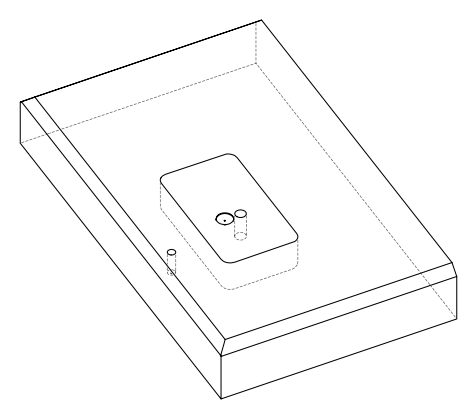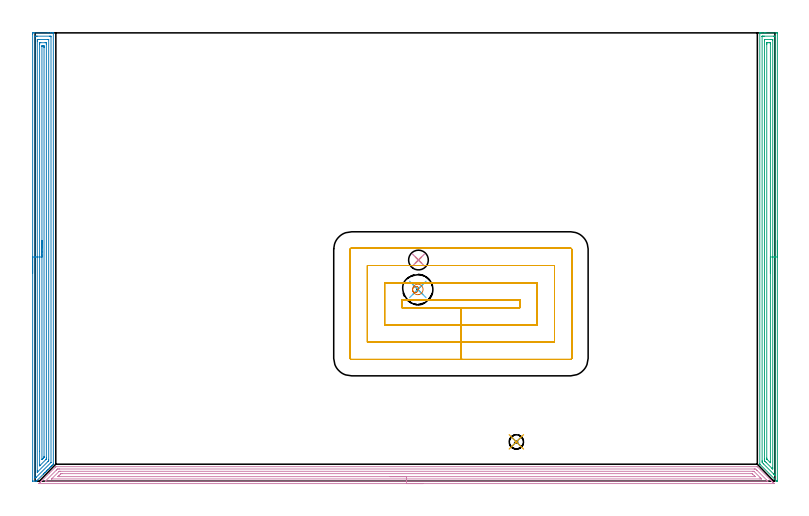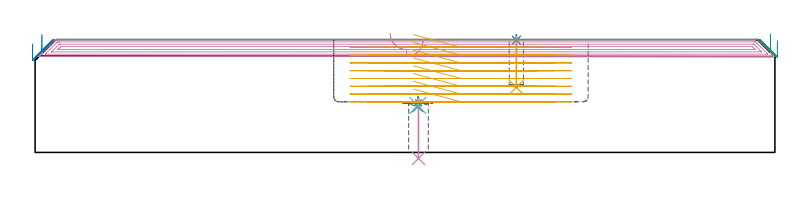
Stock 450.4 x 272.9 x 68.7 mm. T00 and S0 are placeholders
(PLAN: 11 operations, 6 tool changes, 54 min)
(1 SPOT_DRILL | STEP1HOLE | NXT0321_9005460120000 | 0.04 min | 4171 mm3)
(2 SPOT_DRILL_1 | STEP1POCKET | NXT0321_9005460120000 | 0.03 min | 1 mm3)
(3 SPOT_DRILL_2 | STEP1POCKET_1 | NXT0321_9005460120000 | 0.06 min | 4450 mm3)
(4 DRILL_THROUGH_HOLE_INTO_CENTER | STEP1HOLE | NXT0301_091 | 0.16 min | 3566 mm3)
(5 DRILL_BLIND_HOLE_INTO_CENTER | STEP1POCKET | NXT0301_058 | 0.13 min | 1654 mm3)
(6 DRILL_BLIND_HOLE_INTO_CENTER_1 | STEP1POCKET_1 | NXT0301_091 | 0.03 min | 0 mm3)
(7 MILL_ROUGH_BLIND_HOLE_CONTOUR | STEP1POCKET_1 | UGT0201_129 | Spiral | 0.14 min | 2253 mm3)
(8 AREA_MILL | FG_CHAMFER_SURFACE | UGT0205_001 | 10.98 min | 21661 mm3)
(9 AREA_MILL_1 | FG_CHAMFER_SURFACE_1 | UGT0205_001 | 8.83 min | 15614 mm3)
(10 AREA_MILL_2 | FG_CHAMFER_SURFACE_2 | UGT0205_001 | 14.25 min | 23031 mm3)
(11 MILL_RECTANGULAR_POCKET | POCKET_RECTANGULAR_STRAIGHT | UGT0201_095 | Follow Part, ap 5, ae 75% | 19.36 min | 499431 mm3)
(TOOL NXT0321_9005460120000 | NC Spot Drill, 142deg, 12mm, Carbide, Uncoated | D12 PA142 FL30 Z2)
(TOOL NXT0301_091 | Carbide Drill 12mm [860.1-1200-036A1-MM 2214] | D12 PA140 FL55 Z2)
(TOOL NXT0301_058 | Carbide Drill 8.7mm [860.1-0870-026A1-MM 2214] | D8.7 PA140 FL47 Z2)
(TOOL UGT0201_129 | Carbide End Mill 11.9 | D11.9 FL15 Z4)
(TOOL UGT0205_001 | Chamfer Mill 20 x 3 x 45 deg. | D20 FL50 Z2)
(TOOL UGT0201_095 | End mill 20 mm | D20 R3 FL38 Z4)
(OP 1 SPOT_DRILL)
G17 G21 G94 G90
T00 M6
G54
G17 G0 G90 X233.4 Y134.6 S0 M3
G43 Z78.7 H0
G94 G81 G98 Z30.284 F250. R33.8
G80
M5
M2
(OP 2 SPOT_DRILL_1)
G17 G21 G94 G90
T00 M6
G54
G17 G0 G90 X293. Y23.9 S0 M3
G43 Z78.7 H0
G94 G81 G98 Z68.326 F250. R71.7
G80
M5
M2
(OP 3 SPOT_DRILL_2)
G17 G21 G94 G90
T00 M6
G54
G17 G0 G90 X233. Y116.7 S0 M3
G43 Z78.7 H0
G94 G81 G98 Z27.8 F250. R33.8
G80
M5
M2
(OP 4 DRILL_THROUGH_HOLE_INTO_CENTER)
G17 G21 G94 G90
T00 M6
G54
G17 G0 G90 X233.4 Y134.6 S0 M3
G43 Z78.7 H1
G94 G73 G98 Z-3.684 F250. Q11.495 R32.8
G80
M5
M2
(OP 5 DRILL_BLIND_HOLE_INTO_CENTER)
G17 G21 G94 G90
T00 M6
G54
G17 G0 G90 X293. Y23.9 S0 M3
G43 Z78.7 H1
G94 G81 G98 Z39.6 F250. R70.7
G80
M5
M2
(OP 6 DRILL_BLIND_HOLE_INTO_CENTER_1)
G17 G21 G94 G90
T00 M6
G54
G17 G0 G90 X233. Y116.7 S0 M3
G43 Z78.7 H1
G94 G81 G98 Z28.616 F250. R32.8
G80
M5
M2
(OP 7 MILL_ROUGH_BLIND_HOLE_CONTOUR)
G17 G21 G94 G90
T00 M6
G54
G17 G0 G90 X233. Y116.7 S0 M3
G43 Z78.7 H0
Z29.8
G94 G3 X233.538 Y117.306 R0.542 F250.
X232.81 Y118.289 R1.234
X230.589 Y117.998 R2.158
X229.89 Y115.947 R2.02
X233.753 Y113.59 R3.2
X229.89 Y115.947 R-3.2
X231.822 Y114.768 R1.6
X233. Y116.7 R1.6
G0 Z78.7
M5
M2
(OP 8 AREA_MILL)
G17 G21 G94 G90
T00 M6
G54
G17 G0 G90 X-1.5 Y126.45 S1061 M3
G43 Z78.7 H0
Z66.1
G94 G1 Y126.488 Z65.228 F250.
Y126.602 Z64.363
Y126.791 Z63.512
Y127.053 Z62.68
Y127.387 Z61.874
Y127.79 Z61.1
Y128.258 Z60.364
Y128.79 Z59.672
Y129.379 Z59.029
Y130.022 Z58.44
Y130.714 Z57.908
Y131.45 Z57.44
Y132.224 Z57.037
Y133.03 Z56.703
Y133.862 Z56.441
Y134.713 Z56.252
Y135.578 Z56.138
Y136.45 Z56.1
Y271.921
X-1.499 Y272.278 Z56.101
X-1.494 Y272.809 Z56.104
X-1.492 Y272.892 Z56.106
X-0.967 Y272.896 Z56.63
X-0.35 Y272.9 Z57.247
X7.905 Z65.5
X9.333 Z66.929
X9.68 Z67.275
X10.683 Z68.283
X11.067 Y272.892 Z68.658
X11.097 Y272.89 Z68.688
X11.1 Y272.725 Z68.7
Y10.451
X11.098 Y10.305 Z68.685
X11.062 Y10.26 Z68.656
X11.011 Y10.21 Z68.61
X10.358 Y9.558 Z67.957
X10.271 Y9.47 Z67.868
X10.186 Y9.386 Z67.785
X10.06 Y9.26 Z67.659
X9.976 Y9.174 Z67.572
X9.892 Y9.092 Z67.492
X9.762 Y8.962 Z67.361
X9.68 Y8.878 Z67.276
X9.441 Y8.641 Z67.041
X8.793 Y7.991 Z66.389
X8.572 Y7.772 Z66.172
X7.905 Y7.104 Z65.502
X7.703 Y6.903 Z65.303
X7.677 Y6.877 Z65.277
X7.018 Y6.217 Z64.615
X6.835 Y6.035 Z64.435
X6.783 Y5.983 Z64.383
X6.131 Y5.329 Z63.728
X5.966 Y5.166 Z63.566
X5.89 Y5.09 Z63.49
X5.244 Y4.442 Z62.841
X5.097 Y4.297 Z62.697
X1.353 Y0.553 Z58.953
X1.103 Y0.301 Z58.699
X0.976 Y0.175 Z58.573
X0.807 Y0.012 Z58.407
X0.801 Y0.009 Z58.4
X0.113 Y0. Z57.713
X-1.314 Z56.283
X-1.491 Y0.002 Z56.105
X-1.496 Y0.175 Z56.104
X-1.5 Y0.443 Z56.1
Y136.45
X-0.086 Z57.514
Y270.491
X-0.08 Y270.89 Z57.52
X0.403 Y270.898 Z58.003
X0.807 Y270.9 Z58.407
X1.289 Z58.889
X8.793 Z66.393
X9.276 Y270.898 Z66.876
X9.68 Y270.89 Z67.28
X9.686 Y270.485 Z67.286
X9.685 Y11.34 Z67.285
X9.684 Y11.336 Z67.284
X9.68 Y11.331 Z67.28
X0.759 Y2.409 Z58.359
X0.476 Y2.132 Z58.076
X0.395 Y2.056 Z57.995
X0.319 Y2.007 Z57.919
X-0.08 Y2.01 Z57.52
X-0.086 Y2.409 Z57.514
Y2.415
Y136.45
X1.328 Z58.928
X1.329 Y267.81 Z58.929
X1.33 Y268.178 Z58.93
X1.333 Y268.704 Z58.933
X1.335 Y268.879 Z58.935
X1.507 Y268.893 Z59.107
X1.695 Y268.897 Z59.295
X2.387 Y268.9 Z59.987
X2.582 Z60.182
X7.905 Y268.899 Z65.505
X8.1 Y268.896 Z65.7
X8.229 Y268.891 Z65.829
X8.265 Y268.887 Z65.865
X8.267 Y268.87 Z65.867
X8.269 Y268.827 Z65.869
X8.271 Y268.704 Z65.871
Y13.132
X8.27 Y12.765 Z65.87
X8.266 Y12.501 Z65.866
X8.264 Y12.375 Z65.864
X8.136 Y12.239 Z65.736
X8.022 Y12.122 Z65.622
X7.905 Y12.005 Z65.505
X1.695 Y5.794 Z59.295
X1.34 Y5.447 Z58.94
X1.335 Y5.445 Z58.935
X1.332 Y5.448 Z58.932
X1.33 Y5.457 Z58.93
X1.329 Y5.983 Z58.929
X1.328 Y6.352 Z58.928
Y136.45
X2.743 Z60.343
Y266.023
X2.745 Y266.752 Z60.345
X2.748 Y266.858 Z60.348
X2.749 Y266.883 Z60.349
X2.763 Y266.89 Z60.363
X2.816 Y266.893 Z60.416
X3.034 Y266.897 Z60.634
X3.469 Y266.9 Z61.069
X6.131 Z63.731
X6.571 Y266.898 Z64.171
X6.783 Y266.894 Z64.383
X6.835 Y266.89 Z64.435
X6.851 Y266.886 Z64.451
X6.852 Y266.869 Z64.452
X6.854 Y266.8 Z64.454
X6.857 Y266.185 Z64.457
Y266.023
X6.856 Y14.026 Z64.456
X6.853 Y13.66 Z64.453
X6.85 Y13.478 Z64.45
X6.84 Y13.401 Z64.44
X6.797 Y13.355 Z64.397
X6.582 Y13.132 Z64.182
X3.009 Y9.558 Z60.609
X2.928 Y9.479 Z60.528
X2.791 Y9.347 Z60.391
X2.756 Y9.316 Z60.356
X2.75 Y9.389 Z60.35
X2.745 Y9.558 Z60.345
X2.744 Y9.747 Z60.344
X2.743 Y18.174 Z60.343
Y136.45
X4.157 Z61.757
X4.158 Y264.638 Z61.758
X4.16 Y264.772 Z61.76
X4.164 Y264.877 Z61.764
X4.166 Y264.892 Z61.766
X4.172 Y264.894 Z61.772
X4.192 Y264.897 Z61.792
X4.356 Y264.899 Z61.956
X4.584 Y264.9 Z62.184
X5.244 Y264.899 Z62.844
X5.338 Y264.898 Z62.938
X5.396 Y264.895 Z62.996
X5.426 Y264.89 Z63.026
X5.436 Y264.885 Z63.036
X5.437 Y264.838 Z63.037
X5.442 Y264.437 Z63.042
X5.443 Y264.236 Z63.043
Y264.035
Y14.919
X5.442 Y14.72 Z63.042
X5.438 Y14.518 Z63.038
X5.436 Y14.463 Z63.036
X5.422 Y14.432 Z63.022
X5.376 Y14.382 Z62.976
X5.244 Y14.243 Z62.844
X5.136 Y14.134 Z62.736
X5.028 Y14.026 Z62.628
X4.69 Y13.69 Z62.29
X4.356 Y13.361 Z61.956
X4.24 Y13.25 Z61.84
X4.163 Y13.199 Z61.763
X4.158 Y13.264 Z61.758
X4.157 Y13.279 Z61.757
Y136.45
Y137.322 Z61.795
Y138.186 Z61.909
Y139.038 Z62.098
Y139.87 Z62.36
Y140.676 Z62.694
Y141.45 Z63.097
Y142.186 Z63.565
Y142.878 Z64.096
Y143.521 Z64.686
Y144.11 Z65.329
Y144.641 Z66.021
Y145.11 Z66.757
Y145.513 Z67.531
Y145.847 Z68.337
Y146.109 Z69.169
Y146.298 Z70.02
Y146.412 Z70.885
Y146.45 Z71.757
G0 Z78.7
M5
M2
(OP 9 AREA_MILL_1)
G17 G21 G94 G90
T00 M6
G54
G17 G0 G90 X451.9 Y146.45 S1061 M3
G43 Z78.7 H0
Z68.
G94 G1 Y146.412 Z67.128 F250.
Y146.298 Z66.264
Y146.109 Z65.412
Y145.847 Z64.58
Y145.513 Z63.774
Y145.11 Z63.
Y144.642 Z62.264
Y144.11 Z61.572
Y143.521 Z60.929
Y142.878 Z60.34
Y142.186 Z59.808
Y141.45 Z59.34
Y140.676 Z58.937
Y139.87 Z58.603
Y139.038 Z58.341
Y138.187 Z58.152
Y137.322 Z58.038
Y136.45 Z58.
Y0.
X451.641 Z58.257
X451.499 Y0.002 Z58.399
X451.497 Z58.401
X441.421 Y10.079 Z68.479
X441.256 Y10.246 Z68.641
X441.204 Y10.305 Z68.69
X441.2 Y10.451 Z68.7
Y272.725
X441.203 Y272.891 Z68.688
X441.217 Y272.893 Z68.674
X441.582 Y272.9 Z68.318
X441.88 Z68.02
X442.572 Z67.323
X443.802 Z66.095
X444.34 Z65.555
X444.955 Z64.941
X451.412 Z58.485
X451.684 Y272.898 Z58.214
X451.892 Y272.89 Z58.006
X451.899 Y272.68 Z57.999
X451.9 Y136.45 Z58.
X450.486 Z59.414
X450.485 Y3.796 Z59.415
X450.484 Y3.595 Z59.416
X450.481 Y3.497 Z59.419
X450.48 Y3.485 Z59.42
X450.471 Y3.491 Z59.429
X450.43 Y3.527 Z59.47
X449.754 Y4.196 Z60.146
X449.644 Y4.305 Z60.256
X443.456 Y10.494 Z66.444
X442.621 Y11.345 Z67.279
X442.615 Y12.195 Z67.285
X442.614 Y12.239 Z67.286
X442.615 Y270.704 Z67.285
X442.616 Y270.81 Z67.284
X442.619 Y270.862 Z67.281
X442.62 Y270.882 Z67.28
X442.648 Y270.89 Z67.252
X443.054 Y270.898 Z66.846
X443.456 Y270.899 Z66.444
X443.935 Y270.9 Z65.965
X449.644 Z60.256
X450.126 Y270.898 Z59.774
X450.366 Y270.891 Z59.534
X450.479 Y270.886 Z59.421
X450.485 Y270.535 Z59.415
Y270.491
X450.486 Y136.45 Z59.414
X449.072 Z60.828
X449.071 Y8.349 Z60.829
X449.07 Y7.77 Z60.83
X449.067 Y7.46 Z60.833
X449.065 Y7.368 Z60.835
X448.893 Y7.519 Z61.007
X448.76 Y7.643 Z61.14
X448.629 Y7.77 Z61.271
X445.054 Y11.345 Z64.846
X444.34 Y12.065 Z65.56
X444.173 Y12.239 Z65.727
X444.035 Y12.401 Z65.865
X444.033 Y12.549 Z65.867
X444.03 Y13.132 Z65.87
X444.029 Y13.447 Z65.871
Y268.125
X444.032 Y268.704 Z65.868
X444.035 Y268.86 Z65.865
X444.036 Y268.89 Z65.864
X444.082 Y268.894 Z65.818
X444.147 Y268.899 Z65.753
X447.876 Y268.9 Z62.024
X448.567 Y268.899 Z61.333
X448.76 Y268.896 Z61.14
X448.954 Y268.89 Z60.946
X449.065 Y268.883 Z60.835
X449.068 Y268.809 Z60.832
X449.069 Y268.704 Z60.831
X449.071 Y268.39 Z60.829
X449.072 Y136.45 Z60.828
X447.657 Z62.243
Y11.566
X447.655 Y11.345 Z62.245
X447.652 Y11.23 Z62.248
X447.651 Y11.213 Z62.249
X447.643 Y11.217 Z62.257
X447.621 Y11.235 Z62.279
X447.505 Y11.345 Z62.395
X445.717 Y13.132 Z64.183
X445.585 Y13.267 Z64.315
X445.48 Y13.377 Z64.42
X445.45 Y13.411 Z64.45
X445.448 Y13.428 Z64.452
X445.445 Y13.468 Z64.455
X445.443 Y13.804 Z64.457
Y14.026
Y265.801
X445.444 Y266.023 Z64.456
X445.449 Y266.689 Z64.451
X445.464 Y266.89 Z64.436
X445.674 Y266.894 Z64.226
X446.125 Y266.9 Z63.775
X447.009 Z62.891
X447.429 Y266.894 Z62.471
X447.638 Y266.89 Z62.262
X447.651 Y266.884 Z62.249
X447.653 Y266.867 Z62.247
X447.656 Y266.83 Z62.244
X447.657 Y266.778 Z62.243
Y266.244
Y136.45
Y135.578 Z62.281
Y134.714 Z62.395
Y133.862 Z62.583
Y133.03 Z62.846
Y132.224 Z63.18
Y131.45 Z63.582
Y130.714 Z64.051
Y130.022 Z64.582
Y129.379 Z65.172
Y128.79 Z65.815
Y128.259 Z66.507
Y127.79 Z67.243
Y127.387 Z68.017
Y127.053 Z68.822
Y126.791 Z69.654
Y126.602 Z70.506
Y126.488 Z71.371
Y126.45 Z72.243
G0 Z78.7
M5
M2
(OP 10 AREA_MILL_2)
G17 G21 G94 G90
T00 M6
G54
G17 G0 G90 X236.15 Y-1.5 S1061 M3
G43 Z78.7 H0
Z68.4
G94 G1 X236.112 Z67.528 F250.
X235.998 Z66.664
X235.809 Z65.812
X235.547 Z64.98
X235.213 Z64.174
X234.81 Z63.4
X234.342 Z62.664
X233.81 Z61.972
X233.221 Z61.329
X232.578 Z60.74
X231.886 Z60.208
X231.15 Z59.74
X230.376 Z59.337
X229.57 Z59.003
X228.738 Z58.741
X227.887 Z58.552
X227.022 Z58.438
X226.15 Z58.4
X2.723
X2.466 Y-1.498 Z58.402
X2.342 Y-1.495 Z58.404
X2.309 Y-1.492 Z58.406
X2.466 Y-1.333 Z58.565
X2.813 Y-0.986 Z58.912
X2.912 Y-0.887 Z59.011
X3.078 Y-0.719 Z59.176
X3.24 Y-0.559 Z59.339
X3.359 Y-0.44 Z59.458
X3.516 Y-0.282 Z59.613
X3.668 Y-0.131 Z59.767
X3.805 Y0.006 Z59.904
X3.953 Y0.155 Z60.05
X4.096 Y0.297 Z60.194
X4.252 Y0.453 Z60.351
X4.39 Y0.592 Z60.488
X8.717 Y4.917 Z64.816
X12.288 Y8.489 Z68.388
X12.529 Y8.728 Z68.625
X12.605 Y8.796 Z68.689
X12.735 Y8.8 Z68.7
X439.565
X439.695 Y8.796 Z68.689
X439.775 Y8.727 Z68.623
X441.528 Y6.972 Z66.872
X447.776 Y0.725 Z60.622
X447.91 Y0.592 Z60.488
X448.048 Y0.453 Z60.351
X448.204 Y0.297 Z60.195
X448.347 Y0.155 Z60.05
X448.495 Y0.006 Z59.904
X448.632 Y-0.131 Z59.767
X448.784 Y-0.282 Z59.613
X448.941 Y-0.44 Z59.458
X449.06 Y-0.558 Z59.339
X449.222 Y-0.719 Z59.176
X449.748 Y-1.248 Z58.652
X449.873 Y-1.372 Z58.526
X449.983 Y-1.484 Z58.414
X449.984 Y-1.495 Z58.404
X449.983 Y-1.499 Z58.399
X226.15 Y-1.5 Z58.4
Y-0.086 Z59.814
X6.484 Y-0.085 Z59.815
X6.281 Y-0.083 Z59.817
X6.185 Y-0.079 Z59.821
X6.226 Y-0.03 Z59.87
X6.288 Y0.036 Z59.936
X6.484 Y0.235 Z60.135
X12.958 Y6.708 Z66.608
X13.291 Y7.038 Z66.938
X13.628 Y7.371 Z67.271
X13.835 Y7.379 Z67.279
X14.521 Y7.385 Z67.285
X14.722 Y7.386 Z67.286
X437.779 Y7.385 Z67.285
X437.982 Y7.383 Z67.283
X438.672 Y7.371 Z67.271
X439.341 Y6.708 Z66.608
X439.565 Y6.485 Z66.385
X445.458 Y0.592 Z60.492
X445.816 Y0.233 Z60.133
X446.074 Y-0.035 Z59.865
X446.102 Y-0.079 Z59.821
X446.016 Y-0.082 Z59.818
X445.816 Y-0.085 Z59.815
X226.15 Y-0.086 Z59.814
Y1.328 Z61.228
X10.196 Y1.329 Z61.229
X10.073 Y1.33 Z61.23
X10.056 Y1.332 Z61.232
X10.049 Y1.334 Z61.234
X10.051 Y1.343 Z61.243
X10.056 Y1.355 Z61.255
X10.111 Y1.412 Z61.312
X10.165 Y1.466 Z61.366
X14.534 Y5.834 Z65.734
X14.634 Y5.928 Z65.828
X14.675 Y5.964 Z65.864
X14.854 Y5.967 Z65.867
X15.134 Y5.97 Z65.87
X15.274 Y5.971 Z65.871
X15.414
X437.026
X437.306 Y5.969 Z65.869
X437.493 Y5.966 Z65.866
X437.626 Y5.962 Z65.862
X437.779 Y5.822 Z65.722
X441.351 Y2.25 Z62.15
X442.133 Y1.466 Z61.366
X442.244 Y1.35 Z61.25
X442.247 Y1.334 Z61.234
X441.351 Y1.329 Z61.229
X226.15 Y1.328 Z61.228
Y2.743 Z62.643
X14.521
X14.108 Y2.744 Z62.644
X14.004 Y2.746 Z62.646
X13.959 Y2.749 Z62.649
X13.915 Y2.754 Z62.654
X13.945 Y2.789 Z62.689
X14.001 Y2.848 Z62.748
X14.362 Y3.213 Z63.113
X14.521 Y3.372 Z63.272
X15.414 Y4.264 Z64.164
X15.657 Y4.496 Z64.396
X15.728 Y4.55 Z64.45
X15.831 Y4.553 Z64.453
X16.307 Y4.556 Z64.456
X16.719 Y4.557 Z64.457
X435.993
X436.407 Y4.555 Z64.455
X436.525 Y4.553 Z64.453
X436.581 Y4.55 Z64.45
X436.692 Y4.447 Z64.347
X436.886 Y4.263 Z64.163
X437.938 Y3.213 Z63.113
X438.089 Y3.06 Z62.96
X438.371 Y2.771 Z62.671
X438.393 Y2.746 Z62.646
X438.371 Y2.744 Z62.644
X438.329 Y2.743 Z62.643
X438.26
X226.15
X225.278 Z62.681
X224.414 Z62.795
X223.562 Z62.983
X222.73 Z63.246
X221.924 Z63.58
X221.15 Z63.982
X220.414 Z64.451
X219.722 Z64.982
X219.079 Z65.572
X218.49 Z66.215
X217.959 Z66.907
X217.49 Z67.643
X217.087 Z68.417
X216.753 Z69.222
X216.491 Z70.054
X216.302 Z70.906
X216.188 Z71.771
X216.15 Z72.643
G0 Z78.7
M5
M2
(OP 11 MILL_RECTANGULAR_POCKET)
G17 G21 G94 G90
T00 M6
G54
G17 G0 G90 X230.373 Y105.6 S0 M3
G43 Z78.7 H0
Z71.7
G94 G1 X259.25 Z63.962 F250.
X295.2 F500.
Y110.3
X223.3
Y105.6
X259.25
Y95.1
X305.7
Y120.8
X212.8
Y95.1
X259.25
Y84.6
X316.2
Y131.3
X202.3
Y84.6
X259.25
Y74.1
X326.
G3 X326.7 Y74.8 R0.7
G1 Y141.1
G3 X326. Y141.8 R0.7
G1 X192.5
G3 X191.8 Y141.1 R0.7
G1 Y74.8
G3 X192.5 Y74.1 R0.7
G1 X259.25
X260.25
G0 X230.373 Y105.6 Z66.962
G1 X259.25 Z59.225 F250.
X295.2 F500.
Y110.3
X223.3
Y105.6
X259.25
Y95.1
X305.7
Y120.8
X212.8
Y95.1
X259.25
Y84.6
X316.2
Y131.3
X202.3
Y84.6
X259.25
Y74.1
X326.
G3 X326.7 Y74.8 R0.7
G1 Y141.1
G3 X326. Y141.8 R0.7
G1 X192.5
G3 X191.8 Y141.1 R0.7
G1 Y74.8
G3 X192.5 Y74.1 R0.7
G1 X259.25
X260.25
G0 X230.373 Y105.6 Z62.225
G1 X259.25 Z54.487 F250.
X295.2 F500.
Y110.3
X223.3
Y105.6
X259.25
Y95.1
X305.7
Y120.8
X212.8
Y95.1
X259.25
Y84.6
X316.2
Y131.3
X202.3
Y84.6
X259.25
Y74.1
X326.
G3 X326.7 Y74.8 R0.7
G1 Y141.1
G3 X326. Y141.8 R0.7
G1 X192.5
G3 X191.8 Y141.1 R0.7
G1 Y74.8
G3 X192.5 Y74.1 R0.7
G1 X259.25
X260.25
G0 X230.373 Y105.6 Z57.487
G1 X259.25 Z49.75 F250.
X295.2 F500.
Y110.3
X223.3
Y105.6
X259.25
Y95.1
X305.7
Y120.8
X212.8
Y95.1
X259.25
Y84.6
X316.2
Y131.3
X202.3
Y84.6
X259.25
Y74.1
X326.
G3 X326.7 Y74.8 R0.7
G1 Y141.1
G3 X326. Y141.8 R0.7
G1 X192.5
G3 X191.8 Y141.1 R0.7
G1 Y74.8
G3 X192.5 Y74.1 R0.7
G1 X259.25
X260.25
G0 X230.373 Y105.6 Z52.75
G1 X259.25 Z45.012 F250.
X295.2 F500.
Y110.3
X223.3
Y105.6
X259.25
Y95.1
X305.7
Y120.8
X212.8
Y95.1
X259.25
Y84.6
X316.2
Y131.3
X202.3
Y84.6
X259.25
Y74.1
X326.
G3 X326.7 Y74.8 R0.7
G1 Y141.1
G3 X326. Y141.8 R0.7
G1 X192.5
G3 X191.8 Y141.1 R0.7
G1 Y74.8
G3 X192.5 Y74.1 R0.7
G1 X259.25
X260.25
G0 X230.373 Y105.6 Z48.012
G1 X259.25 Z40.275 F250.
X295.2 F500.
Y110.3
X223.3
Y105.6
X259.25
Y95.1
X305.7
Y120.8
X212.8
Y95.1
X259.25
Y84.6
X316.2
Y131.3
X202.3
Y84.6
X259.25
Y74.1
X326.
G3 X326.7 Y74.8 R0.7
G1 Y141.1
G3 X326. Y141.8 R0.7
G1 X192.5
G3 X191.8 Y141.1 R0.7
G1 Y74.8
G3 X192.5 Y74.1 R0.7
G1 X259.25
X260.25
G0 X230.373 Y105.6 Z43.275
G1 X259.25 Z35.537 F250.
X295.2 F500.
Y110.3
X223.3
Y105.6
X259.25
Y95.1
X305.7
Y120.8
X212.8
Y95.1
X259.25
Y84.6
X316.2
Y131.3
X202.3
Y84.6
X259.25
Y74.1
X326.
G3 X326.7 Y74.8 R0.7
G1 Y141.1
G3 X326. Y141.8 R0.7
G1 X192.5
G3 X191.8 Y141.1 R0.7
G1 Y74.8
G3 X192.5 Y74.1 R0.7
G1 X259.25
X260.25
G0 X230.373 Y105.6 Z38.537
G1 X259.25 Z30.8 F250.
X295.2 F500.
Y110.3
X223.3
Y105.6
X259.25
Y95.1
X305.7
Y120.8
X212.8
Y95.1
X259.25
Y84.6
X316.2
Y131.3
X202.3
Y84.6
X259.25
Y74.1
X326.
G3 X326.7 Y74.8 R0.7
G1 Y141.1
G3 X326. Y141.8 R0.7
G1 X192.5
G3 X191.8 Y141.1 R0.7
G1 Y74.8
G3 X192.5 Y74.1 R0.7
G1 X259.25
X260.25
G0 Z78.7
M5
M2
